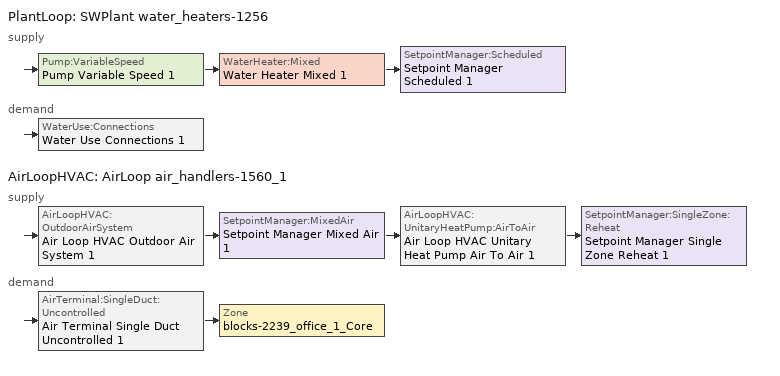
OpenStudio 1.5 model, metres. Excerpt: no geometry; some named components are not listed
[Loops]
PlantLoop 'SWPlant water_heaters-1256'
 supply: Pump:VariableSpeed 'Pump Variable Speed 1' > WaterHeater:Mixed 'Water Heater Mixed 1' > SetpointManager:Scheduled 'Setpoint Manager Scheduled 1'
 demand: WaterUse:Connections 'Water Use Connections 1'
AirLoopHVAC 'AirLoop air_handlers-1560_1'
 supply: AirLoopHVAC:OutdoorAirSystem 'Air Loop HVAC Outdoor Air System 1' > SetpointManager:MixedAir 'Setpoint Manager Mixed Air 1' > AirLoopHVAC:UnitaryHeatPump:AirToAir 'Air Loop HVAC Unitary Heat Pump Air To Air 1' > SetpointManager:SingleZone:Reheat 'Setpoint Manager Single Zone Reheat 1'
 demand: AirTerminal:SingleDuct:Uncontrolled 'Air Terminal Single Duct Uncontrolled 1' > Zone 'blocks-2239_office_1_Core'
[PlantLoop]
SWPlant water_heaters-1256: Plant Loop Volume {m3}=Autocalculate
[Sizing:Plant]
SWPlant water_heaters-1256: Loop Type=Heating; Design Loop Exit Temperature {C}=60; Loop Design Temperature Difference {deltaC}=5
[Pump:VariableSpeed]
Pump Variable Speed 1: Coefficient 1 of the Part Load Performance Curve=0; Coefficient 2 of the Part Load Performance Curve=3.2485; Coefficient 3 of the Part Load Performance Curve=-4.7443; Coefficient 4 of the Part Load Performance Curve=2.5294; Pump Control Type=Intermittent
[WaterHeater:Mixed]
Water Heater Mixed 1: Tank Volume {m3}=0.302835; Setpoint Temperature Schedule=Water Heater Setpoint Temperature Schedule; Deadband Temperature Difference {deltaC}=2; Maximum Temperature Limit {C}=82.22; Heater Control Type=Cycle; Heater Maximum Capacity {W}=845000; Heater Fuel Type=NaturalGas; Heater Thermal Efficiency=0.77; Off Cycle Parasitic Fuel Consumption Rate {W}=20; Off Cycle Parasitic Fuel Type=NaturalGas; Off Cycle Parasitic Heat Fraction to Tank=0.8; On Cycle Parasitic Fuel Type=NaturalGas; Ambient Temperature Indicator=ThermalZone; Ambient Temperature Thermal Zone=blocks-2239_office_1_Core; Off Cycle Loss Coefficient to Ambient Temperature {W/K}=6; On Cycle Loss Coefficient to Ambient Temperature {W/K}=6; Use Side Effectiveness=1; Source Side Effectiveness=1; Use Side Design Flow Rate {m3/s}=autosize; Source Side Design Flow Rate {m3/s}=autosize; Indirect Water Heating Recovery Time {hr}=1.5
[SetpointManager:Scheduled]
Setpoint Manager Scheduled 1: Control Variable=Temperature; Schedule=Water Heater Setpoint Temperature Schedule
[WaterUse:Connections]
Water Use Connections 1: Water Use Equipment Name 1=Water Use Equipment 1
[Sizing:Zone]
blocks-2239_office_1_Core: Zone Cooling Design Supply Air Temperature {C}=14; Zone Heating Design Supply Air Temperature {C}=40; Zone Cooling Design Supply Air Humidity Ratio {kg-H2O/kg-air}=0.0085; Zone Heating Design Supply Air Humidity Ratio {kg-H2O/kg-air}=0.008; Cooling Design Air Flow Method=DesignDay; Heating Design Air Flow Method=DesignDay
[Zone equipment]
blocks-2239_office_1_Core: Air Terminal Single Duct Uncontrolled 1
[AirLoopHVAC]
AirLoop air_handlers-1560_1: Design Supply Air Flow Rate {m3/s}=AutoSize
[Sizing:System]
AirLoop air_handlers-1560_1: Type of Load to Size On=Sensible; Design Outdoor Air Flow Rate {m3/s}=Autosize; Minimum System Air Flow Ratio=1; Preheat Design Temperature {C}=7; Preheat Design Humidity Ratio {kg-H2O/kg-Air}=0.008; Precool Design Temperature {C}=12.8; Precool Design Humidity Ratio {kg-H2O/kg-Air}=0.008; Central Cooling Design Supply Air Temperature {C}=12.8; Central Heating Design Supply Air Temperature {C}=40; Sizing Option=NonCoincident; 100% Outdoor Air in Cooling=No; 100% Outdoor Air in Heating=No; Central Cooling Design Supply Air Humidity Ratio {kg-H2O/kg-Air}=0.0085; Central Heating Design Supply Air Humidity Ratio {kg-H2O/kg-Air}=0.008; Cooling Design Air Flow Method=DesignDay; Cooling Design Air Flow Rate {m3/s}=0; Heating Design Air Flow Method=DesignDay; Heating Design Air Flow Rate {m3/s}=0; System Outdoor Air Method=ZoneSum
[Controller:OutdoorAir]
Controller Outdoor Air 1: Minimum Outdoor Air Flow Rate {m3/s}=Autosize; Maximum Outdoor Air Flow Rate {m3/s}=Autosize; Economizer Control Type=NoEconomizer; Economizer Control Action Type=ModulateFlow; Economizer Maximum Limit Dry-Bulb Temperature {C}=28; Economizer Maximum Limit Enthalpy {J/kg}=64000; Economizer Minimum Limit Dry-Bulb Temperature {C}=-100; Lockout Type=LockoutWithHeating; Minimum Limit Type=FixedMinimum; Controller Mechanical Ventilation=Controller Mechanical Ventilation 1; High Humidity Control=No; Heat Recovery Bypass Control Type=BypassWhenOAFlowGreaterThanMinimum
[Controller:MechanicalVentilation]
Controller Mechanical Ventilation 1: Availability Schedule=Always On Discrete; System Outdoor Air Method=ZoneSum
[AirLoopHVAC:OutdoorAirSystem]
Air Loop HVAC Outdoor Air System 1: Controller=Controller Outdoor Air 1
[Coil:Cooling:DX:SingleSpeed]
Coil Cooling DX Single Speed 1: Availability Schedule=Always_On; Rated Total Cooling Capacity {W}=autosize; Rated Sensible Heat Ratio=autosize; Rated COP {W/W}=3.1; Rated Air Flow Rate {m3/s}=autosize; Rated Evaporator Fan Power Per Volume Flow Rate {W/(m3/s)}=773.3; Total Cooling Capacity Function of Temperature Curve=Curve Biquadratic 1; Total Cooling Capacity Function of Flow Fraction Curve=Curve Quadratic 1; Energy Input Ratio Function of Temperature Curve=Curve Biquadratic 2; Energy Input Ratio Function of Flow Fraction Curve=Curve Quadratic 2; Part Load Fraction Correlation Curve=Curve Quadratic 3; Condenser Type=AirCooled; Evaporative Condenser Effectiveness=0; Evaporative Condenser Air Flow Rate {m3/s}=Autosize; Evaporative Condenser Pump Rated Power Consumption {W}=Autosize; Crankcase Heater Capacity {W}=0; Maximum Outdoor Dry-Bulb Temperature for Crankcase Heater Operation {C}=0; Basin Heater Capacity {W/K}=0; Basin Heater Setpoint Temperature {C}=10
[Coil:Heating:DX:SingleSpeed]
Coil Heating DX Single Speed 1: Availability Schedule=Always_On; Rated Total Heating Capacity {W}=Autosize; Rated COP {W/W}=3.1; Rated Air Flow Rate {m3/s}=Autosize; Total Heating Capacity Function of Temperature Curve=Curve Cubic 1; Total Heating Capacity Function of Flow Fraction Curve=Curve Cubic 2; Energy Input Ratio Function of Temperature Curve=Curve Cubic 3; Energy Input Ratio Function of Flow Fraction Curve=Curve Quadratic 4; Part Load Fraction Correlation Curve=Curve Quadratic 5; Defrost Strategy=Resistive; Defrost Control=Timed; Defrost Time Period Fraction=0.166667; Resistive Defrost Heater Capacity {W}=2000
[Coil:Heating:Electric]
Coil Heating Electric 1: Availability Schedule=Always_On
[Fan:ConstantVolume]
AirLoop air_handlers-1560_1_Fan_11178.98cfm: Availability Schedule=PNNL_Asset_Rating_Office_Hvac_Schedule; Fan Efficiency=0.54; Pressure Rise {Pa}=1018.75; Maximum Flow Rate {m3/s}=AutoSize; Motor Efficiency=0.825
[AirLoopHVAC:UnitaryHeatPump:AirToAir]
Air Loop HVAC Unitary Heat Pump Air To Air 1: Availability Schedule=Always_On; Supply Air Flow Rate During Cooling Operation {m3/s}=Autosize; Supply Air Flow Rate During Heating Operation {m3/s}=Autosize; Supply Air Flow Rate When No Cooling or Heating is Needed {m3/s}=Autosize; Controlling Zone or Thermostat Location=blocks-2239_office_1_Core; Supply Air Fan=AirLoop air_handlers-1560_1_Fan_11178.98cfm; Heating Coil=Coil Heating DX Single Speed 1; Cooling Coil=Coil Cooling DX Single Speed 1; Supplemental Heating Coil=Coil Heating Electric 1; Maximum Supply Air Temperature from Supplemental Heater {C}=Autosize; Maximum Outdoor Dry-Bulb Temperature for Supplemental Heater Operation {C}=4.4; Supply Air Fan Operating Mode Schedule=Always_On
[SetpointManager:SingleZone:Reheat]
Setpoint Manager Single Zone Reheat 1: Minimum Supply Air Temperature {C}=12.8; Maximum Supply Air Temperature {C}=40; Control Zone=blocks-2239_office_1_Core
[AirTerminal:SingleDuct:Uncontrolled]
Air Terminal Single Duct Uncontrolled 1: Availability Schedule=Always_On; Maximum Air Flow Rate {m3/s}=AutoSize
[WaterUse:Equipment]
Water Use Equipment 1: Water Use Equipment Definition=Water Use Equipment Definition 2; Space=blocks-2239_office_1_Core Space; Flow Rate Fraction Schedule=WaterEquipment_FlowRateFractionSchedule
[WaterUse:Equipment:Definition]
Water Use Equipment Definition 2: Peak Flow Rate {m3/s}=5.72838e-06
[Schedule:Ruleset]
Name | Default Day Schedule | Summer Design Day Schedule | Winter Design Day Schedule
Always_On | Always_On_Default | Always_On_Summer_Design_Day | Always_On_Winter_Design_Day
PNNL_Asset_Rating_Office_Hvac_Schedule | PNNL_Asset_Rating_Office_Hvac_Schedule_Week_Day | PNNL_Asset_Rating_Office_Hvac_Schedule_Summer_Design_Day | PNNL_Asset_Rating_Office_Hvac_Schedule_Winter_Design_Day
WaterEquipment_FlowRateFractionSchedule | PNNL_Asset_Rating_Office_Service_Water_Heating_Schedule_Week_Day | PNNL_Asset_Rating_Office_Service_Water_Heating_Schedule_Summer_Design_Day | PNNL_Asset_Rating_Office_Service_Water_Heating_Schedule_Winter_Design_Day
[Schedule:Day]
Always_On_Default; Always_On_Winter_Design_Day; Always_On_Summer_Design_Day: 24, 0, 1
PNNL_Asset_Rating_Office_Hvac_Schedule_Week_Day: 1, 0, 0, 2, 0, 0, 3, 0, 0, 4, 0, 0, 5, 0, 0, 6, 0, 1, 7, 0, 1, 8, 0, 1, 9, 0, 1, 10, 0, 1, 11, 0, 1, 12, 0, 1, 13, 0, 1, 14, 0, 1, 15, 0, 1, 16, 0, 1, 17, 0, 1, 18, 0, 1, 19, 0, 1, 20, 0, 1, 21, 0, 1, 22, 0, 1, 23, 0, 0, 24, 0, 0
PNNL_Asset_Rating_Office_Hvac_Schedule_Summer_Design_Day: 1, 0, 0, 2, 0, 0, 3, 0, 0, 4, 0, 0, 5, 0, 0, 6, 0, 0, 7, 0, 1, 8, 0, 1, 9, 0, 1, 10, 0, 1, 11, 0, 1, 12, 0, 1, 13, 0, 1, 14, 0, 1, 15, 0, 1, 16, 0, 1, 17, 0, 1, 18, 0, 1, 19, 0, 1, 20, 0, 1, 21, 0, 1, 22, 0, 1, 23, 0, 0, 24, 0, 0
PNNL_Asset_Rating_Office_Hvac_Schedule_Winter_Design_Day: 1, 0, 0, 2, 0, 0, 3, 0, 0, 4, 0, 0, 5, 0, 0, 6, 0, 0, 7, 0, 1, 8, 0, 1, 9, 0, 1, 10, 0, 1, 11, 0, 1, 12, 0, 1, 13, 0, 1, 14, 0, 1, 15, 0, 1, 16, 0, 1, 17, 0, 1, 18, 0, 1, 19, 0, 0, 20, 0, 0, 21, 0, 0, 22, 0, 0, 23, 0, 0, 24, 0, 0
PNNL_Asset_Rating_Office_Hvac_Schedule_Sunday: 1, 0, 0, 2, 0, 0, 3, 0, 0, 4, 0, 0, 5, 0, 0, 6, 0, 0, 7, 0, 0, 8, 0, 0, 9, 0, 0, 10, 0, 0, 11, 0, 0, 12, 0, 0, 13, 0, 0, 14, 0, 0, 15, 0, 0, 16, 0, 0, 17, 0, 0, 18, 0, 0, 19, 0, 0, 20, 0, 0, 21, 0, 0, 22, 0, 0, 23, 0, 0, 24, 0, 0
PNNL_Asset_Rating_Office_Hvac_Schedule_Saturday: 1, 0, 0, 2, 0, 0, 3, 0, 0, 4, 0, 0, 5, 0, 0, 6, 0, 1, 7, 0, 1, 8, 0, 1, 9, 0, 1, 10, 0, 1, 11, 0, 1, 12, 0, 1, 13, 0, 1, 14, 0, 1, 15, 0, 1, 16, 0, 1, 17, 0, 1, 18, 0, 0, 19, 0, 0, 20, 0, 0, 21, 0, 0, 22, 0, 0, 23, 0, 0, 24, 0, 0
PNNL_Asset_Rating_Office_Service_Water_Heating_Schedule_Week_Day; PNNL_Asset_Rating_Office_Service_Water_Heating_Schedule_Summer_Design_Day: 1, 0, 0, 2, 0, 0, 3, 0, 0, 4, 0, 0, 5, 0, 0, 6, 0, 0, 7, 0, 0.07, 8, 0, 0.19, 9, 0, 0.35, 10, 0, 0.38, 11, 0, 0.39, 12, 0, 0.47, 13, 0, 0.57, 14, 0, 0.54, 15, 0, 0.34, 16, 0, 0.33, 17, 0, 0.44, 18, 0, 0.26, 19, 0, 0.21, 20, 0, 0.15, 21, 0, 0.17, 22, 0, 0.08, 23, 0, 0.05, 24, 0, 0.05
PNNL_Asset_Rating_Office_Service_Water_Heating_Schedule_Winter_Design_Day; PNNL_Asset_Rating_Office_Service_Water_Heating_Schedule_Saturday: 1, 0, 0, 2, 0, 0, 3, 0, 0, 4, 0, 0, 5, 0, 0, 6, 0, 0, 7, 0, 0.07, 8, 0, 0.11, 9, 0, 0.15, 10, 0, 0.21, 11, 0, 0.19, 12, 0, 0.23, 13, 0, 0.2, 14, 0, 0.19, 15, 0, 0.15, 16, 0, 0.13, 17, 0, 0.14, 18, 0, 0.07, 19, 0, 0.07, 20, 0, 0, 21, 0, 0, 22, 0, 0, 23, 0, 0, 24, 0, 0
PNNL_Asset_Rating_Office_Service_Water_Heating_Schedule_Sunday: 1, 0, 0, 2, 0, 0, 3, 0, 0, 4, 0, 0, 5, 0, 0, 6, 0, 0, 7, 0, 0.04, 8, 0, 0.04, 9, 0, 0.04, 10, 0, 0.04, 11, 0, 0.04, 12, 0, 0.06, 13, 0, 0.06, 14, 0, 0.09, 15, 0, 0.06, 16, 0, 0.04, 17, 0, 0.04, 18, 0, 0.04, 19, 0, 0, 20, 0, 0, 21, 0, 0, 22, 0, 0, 23, 0, 0, 24, 0, 0
[Schedule:Rule]
Name | Schedule Ruleset | Rule Order | Day Schedule | Apply Sunday | Apply Saturday
PNNL_Asset_Rating_Office_Hvac_Schedule_Sunday_Rule | PNNL_Asset_Rating_Office_Hvac_Schedule | 0 | PNNL_Asset_Rating_Office_Hvac_Schedule_Sunday | Yes
PNNL_Asset_Rating_Office_Hvac_Schedule_Saturday_Rule | PNNL_Asset_Rating_Office_Hvac_Schedule | 1 | PNNL_Asset_Rating_Office_Hvac_Schedule_Saturday |  | Yes
PNNL_Asset_Rating_Office_Service_Water_Heating_Schedule_Sunday_Rule | WaterEquipment_FlowRateFractionSchedule | 0 | PNNL_Asset_Rating_Office_Service_Water_Heating_Schedule_Sunday | Yes
PNNL_Asset_Rating_Office_Service_Water_Heating_Schedule_Saturday_Rule | WaterEquipment_FlowRateFractionSchedule | 1 | PNNL_Asset_Rating_Office_Service_Water_Heating_Schedule_Saturday |  | Yes
[Schedule:Compact]
Water Heater Setpoint Temperature Schedule: Through: 12/31, For: AllDays, Until: 24:00, 60
[Schedule:Constant]
Always On Discrete: Value=1
[Curve:Biquadratic] Minimum Value of x {BasedOnField A2}=17; Maximum Value of x {BasedOnField A2}=22; Minimum Value of y {BasedOnField A3}=13; Maximum Value of y {BasedOnField A3}=46
Name | Coefficient1 Constant | Coefficient2 x | Coefficient3 x**2 | Coefficient4 y | Coefficient5 y**2 | Coefficient6 x*y
Curve Biquadratic 1 | 0.42415 | 0.04426 | -0.00042 | 0.00333 | -8e-005 | -0.00021
Curve Biquadratic 2 | 1.23649 | -0.02431 | 0.00057 | -0.01434 | 0.00063 | -0.00038
[Curve:Quadratic]
Name | Coefficient1 Constant | Coefficient2 x | Coefficient3 x**2 | Minimum Value of x {BasedOnField A2} | Maximum Value of x {BasedOnField A2}
Curve Quadratic 1 | 0.77136 | 0.34053 | -0.11088 | 0.75918 | 1.13877
Curve Quadratic 2 | 1.2055 | -0.32953 | 0.12308 | 0.75918 | 1.13877
Curve Quadratic 3 | 0.771 | 0.229 | 0 | 0 | 1
Curve Quadratic 4 | 1.3824 | -0.4336 | 0.0512 | 0 | 1
Curve Quadratic 5 | 0.75 | 0.25 | 0 | 0 | 1
[Curve:Cubic]
Name | Coefficient1 Constant | Coefficient2 x | Coefficient3 x**2 | Coefficient4 x**3 | Minimum Value of x {BasedOnField A2} | Maximum Value of x {BasedOnField A2}
Curve Cubic 1 | 0.758746 | 0.027626 | 0.000148716 | 3.4992e-06 | -20 | 20
Curve Cubic 2 | 0.84 | 0.16 | 0 | 0 | 0.5 | 1.5
Curve Cubic 3 | 1.19248 | -0.0300438 | 0.00103745 | -2.3328e-05 | -20 | 20
